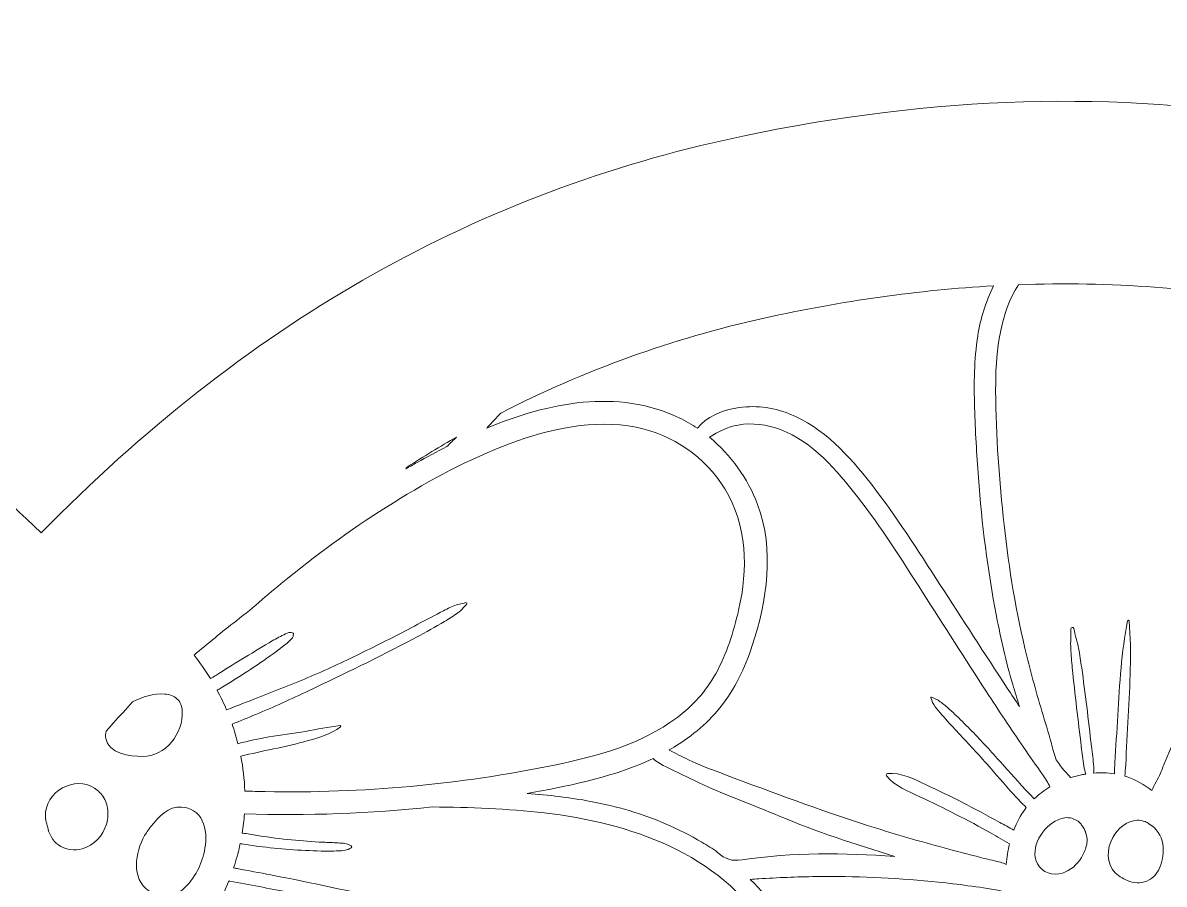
# Model space of a CAD drawing. Extents: x 226 to 1030, y -878 to -133.
# Drawn here: x 419.3 to 513.2, y -602.8 to -532 of the extents above; entities that cross this region are included whole.
import ezdxf

# ---------------------------------------------------------------- set-up
doc = ezdxf.new("R2010")
doc.units = 0
doc.header["$MEASUREMENT"] = 0
doc.layers.add('Layer 1', color=7, linetype='Continuous', lineweight=0)

# ---------------------------------------------------------------- blocks, each defined once
blk = doc.blocks.new('Block_0')
at = {"layer": 'Layer 1'}
for points, knots in [([(608.29, -629.17), (602.21, -597.06), (585.69, -570.7), (561.77, -554.95), (537.88, -539.22), (508.59, -534.61), (477.05, -541.62), (455.93, -546.32), (437.47, -556.92), (420.8, -573.94), (417.49, -570.81), (414.62, -568.08), (411.56, -565.38), (383.46, -540.59), (339.94, -531.98), (303.25, -543.96), (267.71, -555.56), (243.28, -584.04), (234.46, -624.15), (225.98, -662.7), (233.42, -700.76), (257.18, -740.51), (289.75, -794.98), (338.95, -838.24), (412.03, -876.67), (414.46, -877.95), (417.36, -878.49), (420.24, -878.49), (424.01, -878.49), (427.75, -877.57), (430.43, -876.19), (493.96, -843.36), (540.83, -804.52), (573.7, -757.45), (605.31, -712.18), (616.3, -671.42), (608.29, -629.17)], [0, 0, 0, 0, 1, 1, 1, 2, 2, 2, 3, 3, 3, 4, 4, 4, 5, 5, 5, 6, 6, 6, 7, 7, 7, 8, 8, 8, 9, 9, 9, 10, 10, 10, 11, 11, 11, 12, 12, 12, 12]), ([(523.198, -555.176), (523.239, -555.376), (523.271, -555.581), (523.289, -555.795), (523.424, -557.449), (523.089, -559.114), (522.816, -560.738), (522.202, -564.394), (521.431, -568.026), (520.535, -571.625), (518.733, -578.849), (516.258, -585.84), (513.332, -592.684), (513.191, -593.015), (513.043, -593.359), (512.927, -593.706), (512.672, -594.176), (512.426, -594.652), (512.199, -595.14), (511.603, -594.652), (510.931, -594.268), (510.176, -594.01), (510.111, -593.986), (510.047, -593.967), (509.985, -593.949), (510.01, -593.639), (510.031, -593.332), (510.05, -593.021), (510.117, -591.695), (510.188, -590.369), (510.256, -589.039), (510.394, -586.411), (510.56, -583.805), (510.332, -581.173), (510.326, -581.109), (510.225, -581.087), (510.209, -581.161), (509.688, -583.74), (509.559, -586.344), (509.399, -588.966), (509.319, -590.264), (509.239, -591.56), (509.159, -592.859), (509.144, -593.157), (509.129, -593.451), (509.12, -593.749), (508.555, -593.663), (507.984, -593.654), (507.409, -593.7), (507.428, -593.534), (507.437, -593.362), (507.422, -593.181), (507.376, -592.619), (507.302, -592.057), (507.234, -591.499), (507.109, -590.406), (506.977, -589.313), (506.848, -588.22), (506.719, -587.154), (506.574, -586.092), (506.427, -585.03), (506.35, -584.498), (506.267, -583.97), (506.175, -583.439), (506.074, -582.89), (505.89, -582.358), (505.788, -581.809), (505.761, -581.658), (505.518, -581.695), (505.524, -581.846), (505.555, -582.38), (505.5, -582.911), (505.53, -583.445), (505.561, -583.98), (505.604, -584.508), (505.656, -585.042), (505.767, -586.135), (505.88, -587.228), (506.012, -588.321), (506.141, -589.383), (506.267, -590.449), (506.399, -591.511), (506.464, -592.042), (506.534, -592.573), (506.605, -593.104), (506.636, -593.35), (506.7, -593.568), (506.774, -593.777), (506.654, -593.795), (506.534, -593.814), (506.415, -593.838), (506.114, -593.893), (505.819, -593.973), (505.527, -594.065), (505.521, -594.059), (505.521, -594.053), (505.515, -594.047), (505.236, -593.703), (504.91, -593.424), (504.649, -593.061), (504.539, -592.908), (504.431, -592.748), (504.321, -592.595), (504.18, -592.15), (504.044, -591.701), (503.931, -591.25), (503.704, -590.359), (503.409, -589.485), (503.148, -588.603), (502.641, -586.887), (502.168, -585.159), (501.757, -583.418), (500.913, -579.859), (500.348, -576.239), (499.973, -572.604), (499.599, -568.957), (499.322, -565.26), (499.35, -561.591), (499.371, -558.84), (499.746, -555.899), (501.216, -553.524), (508.808, -553.246), (516.157, -553.801), (523.198, -555.176)], [0, 0, 0, 0, 1, 1, 1, 2, 2, 2, 3, 3, 3, 4, 4, 4, 5, 5, 5, 6, 6, 6, 7, 7, 7, 8, 8, 8, 9, 9, 9, 10, 10, 10, 11, 11, 11, 12, 12, 12, 13, 13, 13, 14, 14, 14, 15, 15, 15, 16, 16, 16, 17, 17, 17, 18, 18, 18, 19, 19, 19, 20, 20, 20, 21, 21, 21, 22, 22, 22, 23, 23, 23, 24, 24, 24, 25, 25, 25, 26, 26, 26, 27, 27, 27, 28, 28, 28, 29, 29, 29, 30, 30, 30, 31, 31, 31, 32, 32, 32, 33, 33, 33, 34, 34, 34, 35, 35, 35, 36, 36, 36, 37, 37, 37, 38, 38, 38, 39, 39, 39, 40, 40, 40, 41, 41, 41, 41]), ([(480.3, -556.27), (486.724, -554.84), (493.028, -553.963), (499.18, -553.619), (498.539, -554.911), (498.102, -556.314), (497.876, -557.726), (497.566, -559.682), (497.551, -561.662), (497.615, -563.636), (497.677, -565.549), (497.781, -567.462), (497.925, -569.368), (498.214, -573.194), (498.678, -577.01), (499.414, -580.777), (499.78, -582.669), (500.201, -584.557), (500.75, -586.402), (500.931, -587.004), (501.115, -587.612), (501.309, -588.216), (500.974, -587.716), (500.64, -587.216), (500.308, -586.712), (498.441, -583.881), (496.608, -581.026), (494.766, -578.18), (492.958, -575.386), (491.159, -572.57), (489.117, -569.939), (487.299, -567.6), (485.168, -565.269), (482.359, -564.146), (480.953, -563.584), (479.458, -563.409), (477.966, -563.667), (476.83, -563.86), (475.528, -564.379), (474.806, -565.334), (474.324, -565.011), (473.821, -564.72), (473.293, -564.471), (468.218, -562.052), (462.565, -563.2), (457.45, -565.331), (457.478, -565.303), (457.505, -565.276), (457.533, -565.248), (457.899, -564.866), (458.249, -564.468), (458.611, -564.082), (465.501, -560.55), (472.712, -557.955), (480.3, -556.27)], [0, 0, 0, 0, 1, 1, 1, 2, 2, 2, 3, 3, 3, 4, 4, 4, 5, 5, 5, 6, 6, 6, 7, 7, 7, 8, 8, 8, 9, 9, 9, 10, 10, 10, 11, 11, 11, 12, 12, 12, 13, 13, 13, 14, 14, 14, 15, 15, 15, 16, 16, 16, 17, 17, 17, 18, 18, 18, 18]), ([(441.08, -577.664), (443.855, -575.429), (446.747, -573.329), (449.778, -571.453), (452.82, -569.568), (456.022, -567.839), (459.381, -566.593), (462.651, -565.38), (466.274, -564.554), (469.756, -565.251), (472.786, -565.859), (475.436, -567.673), (477.057, -570.317), (478.908, -573.338), (478.973, -576.906), (478.196, -580.28), (477.778, -582.085), (477.21, -583.9), (476.308, -585.524), (475.519, -586.945), (474.407, -588.177), (473.102, -589.147), (470.158, -591.333), (466.584, -592.303), (463.044, -593.034), (455.221, -594.649), (447.217, -595.367), (439.234, -595.22), (438.672, -595.207), (438.114, -595.192), (437.552, -595.174), (437.521, -594.207), (437.411, -593.252), (437.226, -592.315), (438.111, -592.085), (439.01, -591.895), (439.904, -591.711), (440.868, -591.511), (441.823, -591.29), (442.771, -591.026), (443.717, -590.759), (444.638, -590.476), (445.439, -589.893), (445.479, -589.865), (445.47, -589.785), (445.409, -589.792), (444.445, -589.878), (443.511, -590.105), (442.556, -590.264), (441.555, -590.43), (440.548, -590.55), (439.547, -590.722), (438.685, -590.872), (437.831, -591.044), (436.99, -591.278), (436.849, -590.731), (436.689, -590.191), (436.502, -589.66), (437.162, -589.411), (437.816, -589.138), (438.47, -588.867), (439.928, -588.266), (441.362, -587.609), (442.787, -586.93), (445.67, -585.552), (448.556, -584.185), (451.377, -582.684), (452.163, -582.266), (452.937, -581.833), (453.707, -581.388), (454.097, -581.167), (454.472, -580.934), (454.843, -580.688), (455.006, -580.581), (455.16, -580.467), (455.31, -580.341), (455.497, -580.182), (455.62, -579.976), (455.808, -579.816), (455.872, -579.761), (455.805, -579.647), (455.725, -579.675), (455.387, -579.795), (455.046, -579.81), (454.705, -579.958), (454.349, -580.111), (453.999, -580.289), (453.655, -580.47), (452.943, -580.848), (452.228, -581.219), (451.515, -581.597), (450.115, -582.34), (448.703, -583.062), (447.278, -583.755), (445.869, -584.446), (444.451, -585.128), (443.002, -585.73), (441.543, -586.338), (440.069, -586.905), (438.602, -587.495), (437.779, -587.827), (436.947, -588.14), (436.121, -588.465), (436.096, -588.474), (436.072, -588.484), (436.05, -588.493), (435.814, -587.94), (435.55, -587.4), (435.264, -586.872), (435.375, -586.81), (435.486, -586.749), (435.596, -586.684), (436.339, -586.245), (437.064, -585.776), (437.788, -585.309), (438.5, -584.848), (439.197, -584.363), (439.891, -583.875), (440.235, -583.633), (440.567, -583.372), (440.892, -583.108), (441.067, -582.966), (441.251, -582.819), (441.402, -582.653), (441.531, -582.512), (441.528, -582.438), (441.565, -582.245), (441.571, -582.217), (441.555, -582.183), (441.525, -582.177), (441.408, -582.156), (441.301, -582.11), (441.181, -582.131), (440.997, -582.162), (440.791, -582.303), (440.622, -582.386), (440.257, -582.567), (439.897, -582.77), (439.544, -582.979), (438.798, -583.424), (438.049, -583.875), (437.309, -584.336), (436.594, -584.778), (435.872, -585.214), (435.157, -585.656), (435.013, -585.748), (434.865, -585.837), (434.718, -585.923), (434.307, -585.257), (433.858, -584.612), (433.373, -583.995), (434.515, -583.031), (435.673, -582.082), (436.858, -581.167), (438.301, -580.053), (439.658, -578.809), (441.08, -577.664)], [0, 0, 0, 0, 1, 1, 1, 2, 2, 2, 3, 3, 3, 4, 4, 4, 5, 5, 5, 6, 6, 6, 7, 7, 7, 8, 8, 8, 9, 9, 9, 10, 10, 10, 11, 11, 11, 12, 12, 12, 13, 13, 13, 14, 14, 14, 15, 15, 15, 16, 16, 16, 17, 17, 17, 18, 18, 18, 19, 19, 19, 20, 20, 20, 21, 21, 21, 22, 22, 22, 23, 23, 23, 24, 24, 24, 25, 25, 25, 26, 26, 26, 27, 27, 27, 28, 28, 28, 29, 29, 29, 30, 30, 30, 31, 31, 31, 32, 32, 32, 33, 33, 33, 34, 34, 34, 35, 35, 35, 36, 36, 36, 37, 37, 37, 38, 38, 38, 39, 39, 39, 40, 40, 40, 41, 41, 41, 42, 42, 42, 43, 43, 43, 44, 44, 44, 45, 45, 45, 46, 46, 46, 47, 47, 47, 48, 48, 48, 49, 49, 49, 50, 50, 50, 51, 51, 51, 52, 52, 52, 52]), ([(502.528, -595.809), (502.168, -595.45), (501.818, -595.079), (501.475, -594.704), (500.71, -593.863), (499.961, -593.009), (499.193, -592.168), (498.401, -591.305), (497.606, -590.433), (496.768, -589.613), (496.357, -589.214), (495.948, -588.812), (495.528, -588.425), (495.294, -588.21), (495.042, -588.017), (494.791, -587.824), (494.539, -587.633), (494.342, -587.575), (494.054, -587.455), (494.017, -587.44), (493.983, -587.474), (493.999, -587.51), (494.124, -587.79), (494.186, -587.989), (494.379, -588.238), (494.557, -588.465), (494.729, -588.695), (494.923, -588.91), (495.325, -589.359), (495.742, -589.795), (496.145, -590.24), (496.952, -591.133), (497.784, -592.002), (498.586, -592.902), (499.341, -593.749), (500.071, -594.621), (500.839, -595.459), (501.174, -595.825), (501.518, -596.184), (501.871, -596.531), (501.837, -596.574), (501.8, -596.611), (501.769, -596.654), (501.376, -597.182), (501.072, -597.771), (500.839, -598.388), (500.461, -598.158), (500.053, -597.965), (499.682, -597.756), (498.675, -597.191), (497.655, -596.647), (496.627, -596.119), (495.623, -595.607), (494.609, -595.112), (493.587, -594.636), (492.626, -594.185), (491.533, -593.629), (490.458, -593.728), (490.351, -593.737), (490.314, -593.847), (490.376, -593.927), (491.045, -594.765), (492.159, -595.195), (493.117, -595.643), (494.112, -596.11), (495.101, -596.592), (496.077, -597.093), (497.057, -597.593), (498.027, -598.109), (498.988, -598.64), (499.47, -598.907), (499.964, -599.26), (500.489, -599.512), (500.351, -600.071), (500.256, -600.639), (500.213, -601.204), (499.915, -601.053), (499.568, -600.989), (499.239, -600.909), (498.739, -600.789), (498.235, -600.666), (497.735, -600.541), (496.731, -600.289), (495.736, -600.019), (494.735, -599.748), (492.743, -599.208), (490.759, -598.628), (488.788, -597.995), (484.855, -596.73), (480.978, -595.29), (477.112, -593.832), (476.09, -593.445), (475.046, -593.08), (474.06, -592.604), (473.538, -592.352), (473.032, -592.073), (472.513, -591.821), (472.497, -591.812), (472.482, -591.806), (472.467, -591.796), (472.51, -591.772), (472.553, -591.75), (472.596, -591.726), (474.112, -590.832), (475.534, -589.706), (476.648, -588.336), (477.889, -586.81), (478.706, -585.054), (479.32, -583.197), (480.539, -579.515), (481.159, -575.331), (479.756, -571.606), (478.945, -569.457), (477.563, -567.52), (475.789, -566.062), (476.529, -565.619), (477.272, -565.223), (478.159, -565.067), (479.32, -564.861), (480.545, -565.021), (481.641, -565.438), (484.3, -566.445), (486.271, -568.794), (487.978, -570.968), (489.937, -573.455), (491.622, -576.16), (493.335, -578.818), (495.098, -581.548), (496.826, -584.299), (498.601, -587.019), (499.599, -588.545), (500.606, -590.062), (501.637, -591.566), (502.153, -592.318), (502.675, -593.064), (503.203, -593.807), (503.44, -594.139), (503.627, -594.471), (503.817, -594.821), (503.351, -595.1), (502.921, -595.435), (502.528, -595.809)], [0, 0, 0, 0, 1, 1, 1, 2, 2, 2, 3, 3, 3, 4, 4, 4, 5, 5, 5, 6, 6, 6, 7, 7, 7, 8, 8, 8, 9, 9, 9, 10, 10, 10, 11, 11, 11, 12, 12, 12, 13, 13, 13, 14, 14, 14, 15, 15, 15, 16, 16, 16, 17, 17, 17, 18, 18, 18, 19, 19, 19, 20, 20, 20, 21, 21, 21, 22, 22, 22, 23, 23, 23, 24, 24, 24, 25, 25, 25, 26, 26, 26, 27, 27, 27, 28, 28, 28, 29, 29, 29, 30, 30, 30, 31, 31, 31, 32, 32, 32, 33, 33, 33, 34, 34, 34, 35, 35, 35, 36, 36, 36, 37, 37, 37, 38, 38, 38, 39, 39, 39, 40, 40, 40, 41, 41, 41, 42, 42, 42, 43, 43, 43, 44, 44, 44, 45, 45, 45, 46, 46, 46, 47, 47, 47, 47]), ([(454.983, -566.052), (454.715, -566.31), (454.44, -566.563), (454.19, -566.838), (453.342, -567.268), (452.519, -567.707), (451.727, -568.146), (451.417, -568.318), (451.11, -568.496), (450.803, -568.671), (450.846, -568.617), (450.891, -568.565), (450.935, -568.511), (452.273, -567.656), (453.62, -566.83), (454.983, -566.052)], [0, 0, 0, 0, 1, 1, 1, 2, 2, 2, 3, 3, 3, 4, 4, 4, 5, 5, 5, 5]), ([(426.75, -589.56), (427.268, -588.975), (427.793, -588.417), (428.315, -587.847), (429.112, -587.404), (430.058, -587.139), (430.969, -587.194), (431.365, -587.216), (431.697, -587.338), (431.992, -587.606), (432.256, -587.845), (432.397, -588.244), (432.409, -588.588), (432.486, -590.439), (431.058, -592.346), (429.118, -592.328), (428.117, -592.318), (426.296, -592.082), (426.103, -590.845), (426.073, -590.647), (426.091, -590.447), (426.137, -590.252), (426.137, -590.252), (426.75, -589.56), (426.75, -589.56)], [0, 0, 0, 0, 1, 1, 1, 2, 2, 2, 3, 3, 3, 4, 4, 4, 5, 5, 5, 6, 6, 6, 7, 7, 7, 8, 8, 8, 8]), ([(460.778, -595.37), (460.778, -595.37), (461.349, -595.269), (461.349, -595.269), (464.674, -594.655), (468.079, -593.958), (471.147, -592.49), (471.632, -592.942), (472.335, -593.236), (472.891, -593.507), (473.802, -593.955), (474.72, -594.412), (475.651, -594.824), (477.57, -595.668), (479.538, -596.396), (481.472, -597.203), (484.588, -598.505), (487.809, -599.583), (491.051, -600.544), (486.869, -600.267), (482.635, -600.203), (478.481, -600.829), (477.585, -600.967), (477.13, -600.786), (476.458, -600.224), (476.059, -599.893), (475.605, -599.653), (475.162, -599.386), (474.22, -598.821), (473.24, -598.324), (472.23, -597.891), (470.244, -597.034), (468.153, -596.423), (466.028, -596.024), (464.291, -595.702), (462.538, -595.499), (460.778, -595.37)], [0, 0, 0, 0, 1, 1, 1, 2, 2, 2, 3, 3, 3, 4, 4, 4, 5, 5, 5, 6, 6, 6, 7, 7, 7, 8, 8, 8, 9, 9, 9, 10, 10, 10, 11, 11, 11, 12, 12, 12, 12]), ([(422.56, -594.907), (423.355, -594.495), (424.414, -594.394), (425.182, -594.937), (425.498, -595.161), (425.741, -595.379), (425.94, -595.72), (426.063, -595.929), (426.158, -596.165), (426.21, -596.405), (426.315, -596.89), (426.321, -597.412), (426.17, -597.888), (425.869, -598.84), (425.163, -599.669), (424.169, -599.92), (422.882, -600.249), (421.676, -599.607), (421.365, -598.302), (421.378, -598.361), (421.39, -598.416), (421.405, -598.474), (421.31, -598.078), (421.172, -597.676), (421.144, -597.268), (421.086, -596.316), (421.722, -595.343), (422.56, -594.907)], [0, 0, 0, 0, 1, 1, 1, 2, 2, 2, 3, 3, 3, 4, 4, 4, 5, 5, 5, 6, 6, 6, 7, 7, 7, 8, 8, 8, 9, 9, 9, 9]), ([(434.159, -600.427), (434.003, -601.016), (433.757, -601.609), (433.422, -602.119), (433.048, -602.687), (432.581, -603.288), (431.958, -603.592), (431.08, -604.022), (430.125, -603.829), (429.406, -603.19), (428.135, -602.063), (428.642, -599.837), (429.452, -598.597), (429.637, -598.318), (429.852, -598.06), (430.063, -597.802), (430.751, -596.973), (431.611, -596.236), (432.774, -596.562), (434.472, -597.037), (434.528, -599.027), (434.159, -600.427)], [0, 0, 0, 0, 1, 1, 1, 2, 2, 2, 3, 3, 3, 4, 4, 4, 5, 5, 5, 6, 6, 6, 7, 7, 7, 7]), ([(444.672, -609.245), (444.521, -609.103), (444.352, -608.981), (444.184, -608.867), (443.735, -608.56), (443.229, -608.339), (442.744, -608.096), (441.663, -607.55), (440.551, -607.053), (439.452, -606.537), (438.381, -606.033), (437.306, -605.533), (436.225, -605.042), (435.915, -604.9), (435.602, -604.759), (435.292, -604.618), (435.639, -603.952), (435.952, -603.27), (436.232, -602.57), (436.259, -602.576), (436.284, -602.582), (436.315, -602.585), (437.116, -602.733), (437.92, -602.88), (438.722, -603.034), (440.358, -603.344), (441.991, -603.657), (443.622, -603.979), (446.913, -604.633), (450.198, -605.333), (453.471, -606.067), (454.383, -606.27), (455.292, -606.478), (456.204, -606.69), (457.125, -606.902), (457.994, -607.105), (458.942, -607.086), (459.096, -607.083), (459.151, -606.868), (459.016, -606.792), (457.613, -605.996), (455.93, -605.729), (454.374, -605.339), (452.762, -604.934), (451.147, -604.532), (449.526, -604.163), (446.256, -603.414), (442.977, -602.702), (439.683, -602.07), (438.765, -601.895), (437.85, -601.723), (436.929, -601.554), (436.827, -601.535), (436.723, -601.517), (436.622, -601.498), (436.652, -601.403), (436.689, -601.308), (436.72, -601.21), (436.904, -600.636), (437.048, -600.062), (437.171, -599.484), (437.217, -599.497), (437.257, -599.512), (437.309, -599.521), (437.767, -599.607), (438.23, -599.666), (438.691, -599.724), (439.535, -599.831), (440.38, -599.917), (441.23, -599.979), (442.099, -600.046), (442.968, -600.086), (443.84, -600.105), (444.303, -600.114), (444.77, -600.123), (445.234, -600.095), (445.624, -600.071), (445.992, -600.071), (446.317, -599.834), (446.37, -599.794), (446.373, -599.727), (446.317, -599.69), (445.983, -599.463), (445.614, -599.469), (445.224, -599.438), (444.816, -599.411), (444.411, -599.398), (444.002, -599.38), (443.13, -599.343), (442.259, -599.279), (441.39, -599.193), (440.499, -599.104), (439.612, -598.99), (438.731, -598.852), (438.329, -598.787), (437.926, -598.717), (437.524, -598.655), (437.454, -598.643), (437.392, -598.64), (437.328, -598.637), (437.414, -598.106), (437.484, -597.572), (437.521, -597.043), (442.685, -597.219), (447.856, -597.028), (452.992, -596.482), (456.065, -596.512), (459.148, -596.614), (462.2, -596.97), (469.163, -597.78), (476.682, -600.276), (480.514, -606.595), (482.27, -609.487), (483.133, -613.086), (482.172, -616.398), (481.297, -619.407), (478.718, -621.575), (475.838, -622.603), (472.243, -623.89), (468.297, -623.506), (464.638, -622.714), (461.03, -621.931), (457.518, -620.731), (454.134, -619.263), (447.254, -616.282), (440.865, -612.281), (434.617, -608.17), (434.245, -607.924), (433.877, -607.682), (433.508, -607.439), (434, -606.792), (434.448, -606.107), (434.859, -605.401), (435.114, -605.514), (435.372, -605.628), (435.627, -605.745), (436.711, -606.23), (437.797, -606.712), (438.884, -607.185), (439.947, -607.645), (441.003, -608.121), (442.071, -608.566), (442.581, -608.781), (443.094, -608.975), (443.603, -609.189), (443.818, -609.279), (444.033, -609.365), (444.236, -609.481), (444.334, -609.533), (444.426, -609.616), (444.527, -609.662), (444.613, -609.699), (444.702, -609.687), (444.792, -609.736), (444.853, -609.767), (444.914, -609.702), (444.884, -609.644), (444.788, -609.457), (444.825, -609.395), (444.672, -609.245)], [0, 0, 0, 0, 1, 1, 1, 2, 2, 2, 3, 3, 3, 4, 4, 4, 5, 5, 5, 6, 6, 6, 7, 7, 7, 8, 8, 8, 9, 9, 9, 10, 10, 10, 11, 11, 11, 12, 12, 12, 13, 13, 13, 14, 14, 14, 15, 15, 15, 16, 16, 16, 17, 17, 17, 18, 18, 18, 19, 19, 19, 20, 20, 20, 21, 21, 21, 22, 22, 22, 23, 23, 23, 24, 24, 24, 25, 25, 25, 26, 26, 26, 27, 27, 27, 28, 28, 28, 29, 29, 29, 30, 30, 30, 31, 31, 31, 32, 32, 32, 33, 33, 33, 34, 34, 34, 35, 35, 35, 36, 36, 36, 37, 37, 37, 38, 38, 38, 39, 39, 39, 40, 40, 40, 41, 41, 41, 42, 42, 42, 43, 43, 43, 44, 44, 44, 45, 45, 45, 46, 46, 46, 47, 47, 47, 48, 48, 48, 49, 49, 49, 50, 50, 50, 51, 51, 51, 52, 52, 52, 53, 53, 53, 53]), ([(506.872, -599.141), (506.884, -599.331), (506.857, -599.53), (506.808, -599.715), (506.728, -600.034), (506.577, -600.356), (506.405, -600.639), (506.046, -601.228), (505.518, -601.719), (504.843, -601.919), (504.072, -602.146), (503.179, -601.895), (502.786, -601.152), (502.098, -599.841), (503.246, -598.054), (504.483, -597.532), (504.837, -597.381), (505.233, -597.301), (505.613, -597.412), (505.834, -597.476), (506.117, -597.608), (506.276, -597.783), (506.347, -597.857), (506.405, -597.943), (506.458, -598.032), (506.599, -598.189), (506.706, -598.373), (506.758, -598.597), (506.728, -598.523), (506.697, -598.447), (506.663, -598.373), (506.777, -598.634), (506.851, -598.855), (506.872, -599.141)], [0, 0, 0, 0, 1, 1, 1, 2, 2, 2, 3, 3, 3, 4, 4, 4, 5, 5, 5, 6, 6, 6, 7, 7, 7, 8, 8, 8, 9, 9, 9, 10, 10, 10, 11, 11, 11, 11]), ([(509.193, -601.891), (508.419, -601.133), (508.496, -599.89), (508.981, -598.996), (509.384, -598.25), (510.133, -597.615), (511.005, -597.578), (511.229, -597.565), (511.444, -597.612), (511.646, -597.691), (511.766, -597.74), (511.867, -597.802), (511.96, -597.872), (512.586, -598.201), (512.991, -598.849), (513.105, -599.534), (513.12, -599.632), (513.132, -599.727), (513.138, -599.825), (513.175, -600.418), (513.046, -601.035), (512.813, -601.575), (512.727, -601.772), (512.589, -601.95), (512.451, -602.109), (512.319, -602.263), (512.15, -602.395), (511.975, -602.487), (511.484, -602.742), (510.9, -602.794), (510.375, -602.601), (509.936, -602.441), (509.531, -602.22), (509.193, -601.891)], [0, 0, 0, 0, 1, 1, 1, 2, 2, 2, 3, 3, 3, 4, 4, 4, 5, 5, 5, 6, 6, 6, 7, 7, 7, 8, 8, 8, 9, 9, 9, 10, 10, 10, 11, 11, 11, 11]), ([(495.039, -614.311), (492.295, -616.887), (489.464, -619.377), (486.553, -621.762), (485.113, -622.941), (483.649, -624.093), (482.166, -625.216), (480.695, -626.331), (479.215, -627.445), (477.622, -628.385), (474.803, -630.049), (471.503, -631.031), (468.307, -629.868), (466.704, -629.287), (465.479, -628.016), (464.521, -626.647), (463.907, -625.769), (463.385, -624.786), (462.734, -623.917), (466.643, -624.888), (470.763, -625.52), (474.745, -624.593), (477.938, -623.847), (480.99, -621.956), (482.697, -619.103), (484.61, -615.907), (484.471, -611.787), (483.139, -608.403), (482.224, -606.088), (480.846, -604.108), (479.154, -602.441), (479.39, -602.426), (479.627, -602.404), (479.863, -602.392), (480.634, -602.349), (481.407, -602.3), (482.178, -602.272), (483.771, -602.211), (485.365, -602.189), (486.958, -602.211), (490.121, -602.254), (493.283, -602.472), (496.421, -602.874), (497.284, -602.984), (498.146, -603.104), (499.003, -603.239), (499.439, -603.307), (499.887, -603.411), (500.339, -603.497), (500.36, -603.614), (500.394, -603.731), (500.422, -603.847), (500.173, -603.859), (499.924, -603.872), (499.675, -603.884), (498.404, -603.933), (497.133, -603.97), (495.862, -603.998), (494.591, -604.022), (493.32, -604.034), (492.049, -604.056), (491.401, -604.065), (490.747, -604.059), (490.099, -604.096), (489.805, -604.111), (489.507, -604.13), (489.212, -604.148), (488.85, -604.173), (488.619, -604.225), (488.285, -604.348), (488.11, -604.412), (488.119, -604.633), (488.288, -604.695), (488.604, -604.808), (488.791, -604.86), (489.135, -604.882), (489.461, -604.9), (489.786, -604.919), (490.112, -604.931), (490.763, -604.962), (491.413, -604.946), (492.064, -604.946), (493.366, -604.949), (494.665, -604.928), (495.967, -604.903), (497.265, -604.876), (498.567, -604.839), (499.866, -604.787), (500.145, -604.774), (500.425, -604.759), (500.701, -604.747), (500.744, -604.851), (500.793, -604.952), (500.836, -605.057), (500.511, -605.226), (500.188, -605.398), (499.869, -605.573), (498.647, -606.242), (497.431, -606.927), (496.218, -607.614), (495.002, -608.308), (493.777, -608.993), (492.568, -609.699), (491.991, -610.04), (491.429, -610.411), (490.864, -610.771), (490.443, -611.041), (489.728, -611.431), (489.574, -611.937), (489.568, -611.962), (489.587, -611.993), (489.611, -611.999), (490.109, -612.097), (490.744, -611.689), (491.168, -611.468), (491.788, -611.139), (492.408, -610.811), (493.013, -610.461), (494.201, -609.776), (495.386, -609.082), (496.587, -608.416), (497.784, -607.756), (498.985, -607.099), (500.194, -606.454), (500.55, -606.263), (500.91, -606.079), (501.272, -605.898), (501.545, -606.343), (501.861, -606.758), (502.214, -607.142), (499.924, -609.625), (497.499, -611.999), (495.039, -614.311)], [0, 0, 0, 0, 1, 1, 1, 2, 2, 2, 3, 3, 3, 4, 4, 4, 5, 5, 5, 6, 6, 6, 7, 7, 7, 8, 8, 8, 9, 9, 9, 10, 10, 10, 11, 11, 11, 12, 12, 12, 13, 13, 13, 14, 14, 14, 15, 15, 15, 16, 16, 16, 17, 17, 17, 18, 18, 18, 19, 19, 19, 20, 20, 20, 21, 21, 21, 22, 22, 22, 23, 23, 23, 24, 24, 24, 25, 25, 25, 26, 26, 26, 27, 27, 27, 28, 28, 28, 29, 29, 29, 30, 30, 30, 31, 31, 31, 32, 32, 32, 33, 33, 33, 34, 34, 34, 35, 35, 35, 36, 36, 36, 37, 37, 37, 38, 38, 38, 39, 39, 39, 40, 40, 40, 41, 41, 41, 42, 42, 42, 43, 43, 43, 44, 44, 44, 44])]:
    blk.add_open_spline(points, degree=3, knots=knots, dxfattribs=at)

msp = doc.modelspace()

# ---------------------------------------------------------------- block references
at = {"layer": 'Layer 1'}
msp.add_blockref('Block_0', (0, 0), dxfattribs=at)

doc.saveas('drawing.dxf')
